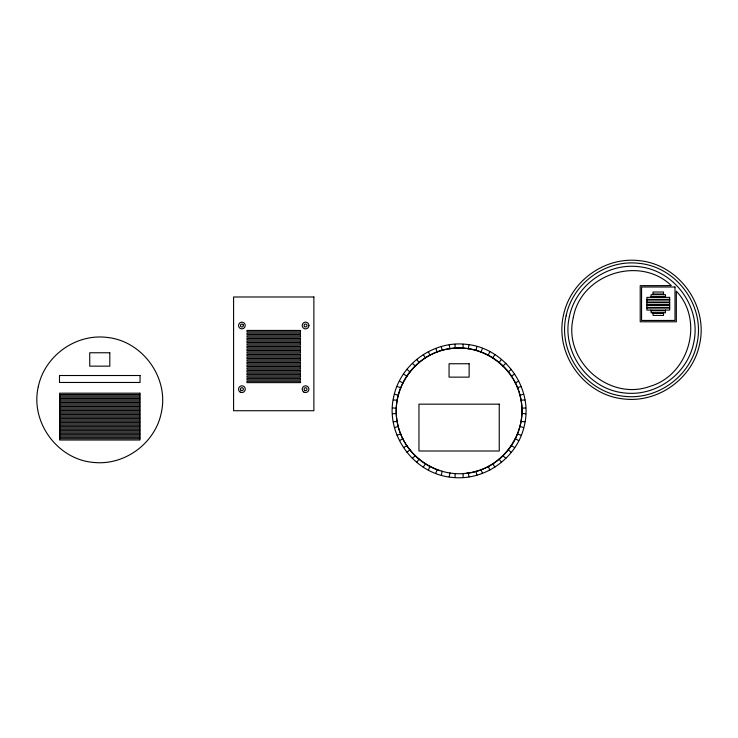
<?xml version="1.0" encoding="UTF-8"?>
<svg xmlns="http://www.w3.org/2000/svg" width="738" height="738" viewBox="0 0 738 738"><rect width="100%" height="100%" fill="white"/><g stroke="black" fill="none" stroke-linecap="round" stroke-linejoin="round"><path stroke-width="1.11" d="M441.342 475.106L442.173 471.176M468.178 348.862L469.008 344.932M449.193 476.776L450.023 472.846M476.028 350.532L476.859 346.602M428.372 470.005L430.005 466.342M480.862 352.1L482.495 348.437M435.706 473.27L437.339 469.608M488.196 355.365L489.829 351.703M416.739 462.329L419.101 459.082M492.606 357.912L494.967 354.664M423.234 467.043L425.595 463.796M499.1 362.626L501.462 359.378M406.97 452.394L409.95 449.71M502.882 366.03L505.862 363.345M412.339 458.363L415.319 455.678M508.251 371.998L511.231 369.314M399.47 440.651L402.948 438.64M511.24 376.112L514.718 374.111M403.483 447.597L406.961 445.595M515.253 383.068L518.731 381.057M394.581 427.597L398.391 426.361M517.329 387.718L521.139 386.472M397.062 435.236L400.872 433.99M519.81 395.347L523.62 394.11M465.669 473.381C501.6 470.254 528.731 432.911 520.594 397.782C514.377 367.164 483.575 344.784 452.532 348.327C416.601 351.454 389.47 388.797 397.607 423.926C403.824 454.543 434.627 476.923 465.669 473.381A62.868 62.868 0 0 0 514.607 381.343A62.868 62.868 0 0 0 410.937 370.439A62.868 62.868 0 0 0 439.673 470.65M392.505 413.815L396.5 413.4M520.862 400.328L524.856 399.904M393.345 421.804L397.339 421.38M521.701 408.308L525.696 407.893M653.038 294.019L663.517 294.019M651.082 296.694L665.464 296.694M646.903 299.37L669.652 299.37M646.903 300.043L669.652 300.043M646.903 302.054L669.652 302.054M646.903 302.718L669.652 302.718M646.903 304.729L669.652 304.729M646.903 305.394L669.652 305.394M646.903 307.405L669.652 307.405M646.903 308.069L669.652 308.069M651.082 310.744L665.464 310.744M653.038 313.419L663.517 313.419M59.63 394.516L139.916 394.516M59.63 395.854L139.916 395.854M59.63 397.192L139.916 397.192M59.63 398.529L139.916 398.529M59.63 399.867L139.916 399.867M59.63 401.204L139.916 401.204M59.63 402.542L139.916 402.542M59.63 403.88L139.916 403.88M59.63 405.217L139.916 405.217M59.63 406.555L139.916 406.555M59.63 407.893L139.916 407.893M59.63 409.239L139.916 409.239M59.63 410.577L139.916 410.577M59.63 411.915L139.916 411.915M59.63 413.252L139.916 413.252M59.63 414.59L139.916 414.59M59.63 415.928L139.916 415.928M59.63 417.265L139.916 417.265M59.63 418.603L139.916 418.603M59.63 419.94L139.916 419.94M59.63 421.278L139.916 421.278M59.63 422.616L139.916 422.616M59.63 423.953L139.916 423.953M59.63 425.291L139.916 425.291M59.63 426.629L139.916 426.629M59.63 427.966L139.916 427.966M59.63 429.304L139.916 429.304M59.63 430.641L139.916 430.641M59.63 431.979L139.916 431.979M59.63 433.317L139.916 433.317M59.63 434.664L139.916 434.664M59.63 436.001L139.916 436.001M59.63 437.339L139.916 437.339M59.63 438.676L139.916 438.676M393.345 399.904L397.339 400.328M521.701 413.4L525.696 413.815M392.505 407.893L396.5 408.308M520.862 421.38L524.856 421.804M397.062 386.472L400.872 387.718M519.81 426.361L523.62 427.597M394.581 394.11L398.391 395.347M517.329 433.99L521.139 435.236M403.483 374.111L406.961 376.112M515.253 438.64L518.731 440.651M399.47 381.057L402.948 383.068M511.24 445.595L514.718 447.597M412.339 363.345L415.319 366.03M508.251 449.71L511.231 452.394M406.97 369.314L409.95 371.998M502.882 455.678L505.862 458.363M423.234 354.664L425.595 357.912M499.1 459.082L501.462 462.329M416.739 359.378L419.101 362.626M492.606 463.796L494.967 467.043M435.706 348.437L437.339 352.1M488.196 466.342L489.829 470.005M428.372 351.703L430.005 355.365M480.862 469.608L482.495 473.27M449.193 344.932L450.023 348.862M476.028 471.176L476.859 475.106M441.342 346.602L442.173 350.532M468.178 472.846L469.008 476.776M665.464 297.368L665.464 294.693L651.082 294.693L651.082 297.368M665.464 310.08L665.464 312.755L651.082 312.755L651.082 310.08M663.517 294.693L663.517 292.017L653.038 292.017L653.038 294.693M663.517 312.755L663.517 315.43L653.038 315.43L653.038 312.755M463.113 344.314L463.113 348.327M463.113 473.381L463.113 477.394M455.088 344.314L455.088 348.327M455.088 473.381L455.088 477.394M38.275 386.795C30.138 421.924 57.269 459.267 93.2 462.394C124.242 465.936 155.045 443.566 161.262 412.939C169.399 377.81 142.268 340.467 106.337 337.34C75.294 333.797 44.492 356.177 38.275 386.795M393.658 396.943C385.005 434.331 413.88 474.073 452.108 477.394C485.143 481.167 517.919 457.357 524.543 424.765C533.196 387.376 504.322 347.635 466.093 344.314C433.058 340.541 400.282 364.36 393.658 396.943M563.454 315.338C554.459 354.222 584.487 395.55 624.247 399.009C658.61 402.93 692.696 378.17 699.578 344.277C708.581 305.394 678.554 264.066 638.794 260.606C604.431 256.686 570.345 281.446 563.454 315.338M566.092 315.901C557.439 353.281 586.304 393.013 624.523 396.334C657.558 400.107 690.325 376.297 696.949 343.714C705.602 306.335 676.737 266.603 638.508 263.281C605.474 259.508 572.706 283.318 566.092 315.901M569.376 316.602C561.166 352.1 588.573 389.83 624.874 392.985C656.248 396.564 687.373 373.954 693.655 343.013C701.875 307.515 674.458 269.785 638.158 266.63C606.784 263.042 575.668 285.652 569.376 316.602M573.325 317.441C562.633 360.126 608.564 401.481 649.901 386.389C689.006 375.107 704.532 320.799 676.34 291.169L676.34 321.786L640.215 321.786L640.215 285.661L671.322 285.597C639.698 254.997 580.926 274.093 573.325 317.441M308.918 325.532L308.798 326.399A3.358 3.358 0 0 1 303.18 327.903A3.358 3.358 0 0 1 304.683 322.285L305.55 322.165A3.358 3.358 0 0 1 308.918 325.532M675.002 286.999L641.553 286.999L641.553 320.449L675.002 320.449L675.002 286.999M313.871 296.99L233.586 296.99L233.586 410.725L313.871 410.725L313.871 296.99M669.652 297.368L646.903 297.368L646.903 310.08L669.652 310.08L669.652 297.368M300.486 330.44L246.962 330.44L246.962 331.777L300.486 331.777L300.486 330.44M300.486 333.115L246.962 333.115L246.962 334.452L300.486 334.452L300.486 333.115M300.486 335.79L246.962 335.79L246.962 337.128L300.486 337.128L300.486 335.79M300.486 338.465L246.962 338.465L246.962 339.803L300.486 339.803L300.486 338.465M300.486 341.141L246.962 341.141L246.962 342.478L300.486 342.478L300.486 341.141M300.486 343.816L246.962 343.816L246.962 345.163L300.486 345.163L300.486 343.816M300.486 346.5L246.962 346.5L246.962 347.838L300.486 347.838L300.486 346.5M300.486 349.175L246.962 349.175L246.962 350.513L300.486 350.513L300.486 349.175M300.486 351.851L246.962 351.851L246.962 353.188L300.486 353.188L300.486 351.851M109.805 352.764L89.732 352.764L89.732 366.149L109.805 366.149L109.805 352.764M300.486 354.526L246.962 354.526L246.962 355.864L300.486 355.864L300.486 354.526M300.486 357.201L246.962 357.201L246.962 358.539L300.486 358.539L300.486 357.201M300.486 359.876L246.962 359.876L246.962 361.214L300.486 361.214L300.486 359.876M300.486 362.552L246.962 362.552L246.962 363.889L300.486 363.889L300.486 362.552M469.137 363.751L449.064 363.751L449.064 377.136L469.137 377.136L469.137 363.751M300.486 365.227L246.962 365.227L246.962 366.565L300.486 366.565L300.486 365.227M300.486 367.902L246.962 367.902L246.962 369.24L300.486 369.24L300.486 367.902M300.486 370.587L246.962 370.587L246.962 371.924L300.486 371.924L300.486 370.587M300.486 373.262L246.962 373.262L246.962 374.6L300.486 374.6L300.486 373.262M140.045 375.513L59.492 375.513L59.492 382.469L140.045 382.469L140.045 375.513M300.486 375.937L246.962 375.937L246.962 377.275L300.486 377.275L300.486 375.937M300.486 378.612L246.962 378.612L246.962 379.95L300.486 379.95L300.486 378.612M300.486 381.288L246.962 381.288L246.962 382.625L300.486 382.625L300.486 381.288M139.916 393.179L59.63 393.179L59.63 440.014L139.916 440.014L139.916 393.179M499.248 404.166L418.953 404.166L418.953 451.001L499.248 451.001L499.248 404.166M240.487 328.558L239.749 328.087A3.349 3.349 0 0 1 239.638 323.059A3.349 3.349 0 0 1 244.638 323.613L245.044 324.388A3.349 3.349 0 0 1 240.487 328.558M243.272 325.034L243.097 324.692A1.458 1.458 0 0 0 240.643 324.803A1.458 1.458 0 0 0 241.769 326.98A1.458 1.458 0 0 0 243.272 325.034M304.822 390.457A1.476 1.476 0 0 0 307.026 389.184A1.476 1.476 0 0 0 304.822 387.911A1.476 1.476 0 0 0 304.822 390.457M303.871 392.09A3.358 3.358 0 0 0 308.918 389.184A3.358 3.358 0 0 0 303.871 386.269A3.358 3.358 0 0 0 303.871 392.09M240.219 392.09A3.358 3.358 0 0 0 245.265 389.184A3.358 3.358 0 0 0 240.219 386.269A3.358 3.358 0 0 0 240.219 392.09M304.517 326.565A1.476 1.476 0 0 0 306.98 325.91A1.476 1.476 0 0 0 305.172 324.102A1.476 1.476 0 0 0 304.517 326.565M241.169 390.457A1.476 1.476 0 0 0 243.374 389.184A1.476 1.476 0 0 0 241.169 387.911A1.476 1.476 0 0 0 241.169 390.457"/></g></svg>
